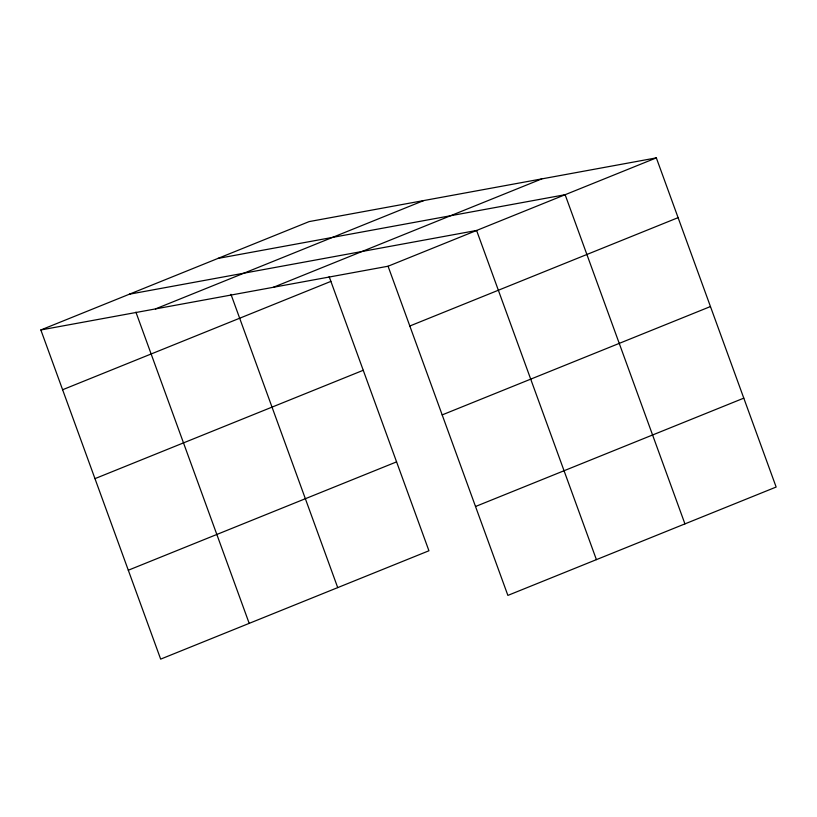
<?xml version="1.0" encoding="UTF-8"?>
<svg xmlns="http://www.w3.org/2000/svg" width="817" height="817" viewBox="0 0 817 817"><rect width="100%" height="100%" fill="white"/><g stroke="black" fill="none" stroke-linecap="round" stroke-linejoin="round"><path stroke-width="1.23" d="M40.85 329.956L309.122 221.601L656.337 157.875L776.15 487.044L507.878 595.399L388.065 266.23L40.85 329.956L160.663 659.125L428.935 550.77L329.149 276.595M155.434 308.928L423.706 200.573M273.481 287.257L541.763 178.903M62.613 389.74L330.885 281.385M388.065 266.23L656.337 157.875M409.817 326.003L678.1 217.649M94.966 478.639L363.238 370.285M442.181 414.903L710.453 306.549M128.3 570.225L396.582 461.871M475.514 506.499L743.797 398.145M217.914 258.438L565.129 194.712L684.932 523.881M129.382 294.202L476.597 230.465L596.41 559.645M230.966 294.314L337.717 587.617M135.908 312.135L249.195 623.371"/></g></svg>
